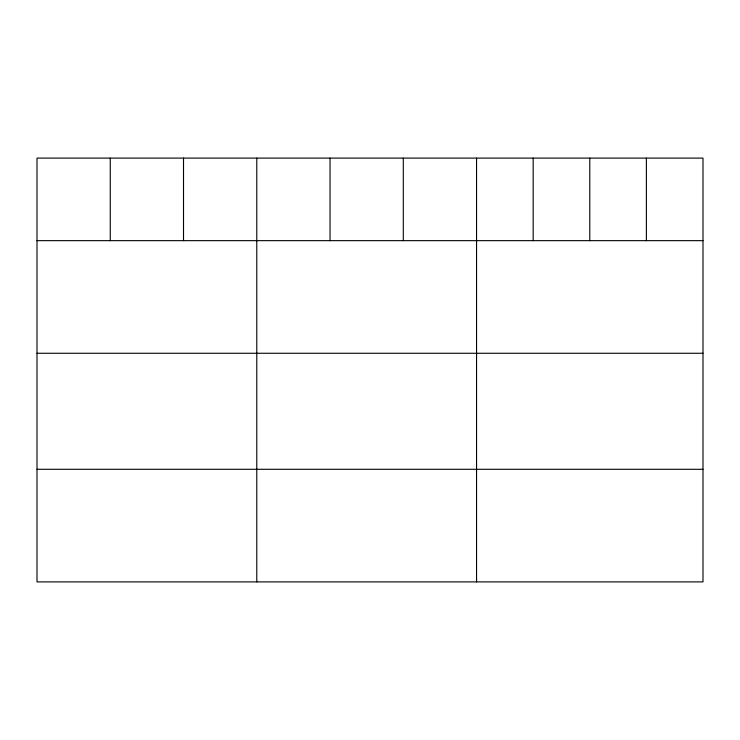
<?xml version="1.0" encoding="UTF-8"?>
<svg xmlns="http://www.w3.org/2000/svg" width="740" height="740" viewBox="0 0 740 740"><rect width="100%" height="100%" fill="white"/><g stroke="black" fill="none" stroke-linecap="round" stroke-linejoin="round"><path stroke-width="1.11" d="M703 240.657L703 581.899L37 581.899L37 158.101L703 158.101L703 240.657L37 240.657M37 353.267L703 353.267M37 469.289L703 469.289M646.39 158.101L646.39 240.657M589.78 158.101L589.78 240.657M533.17 158.101L533.17 240.657M476.56 158.101L476.56 581.899M403.3 158.101L403.3 240.657M330.04 158.101L330.04 240.657M256.78 158.101L256.78 581.899M183.52 158.101L183.52 240.657M110.26 158.101L110.26 240.657"/></g></svg>
